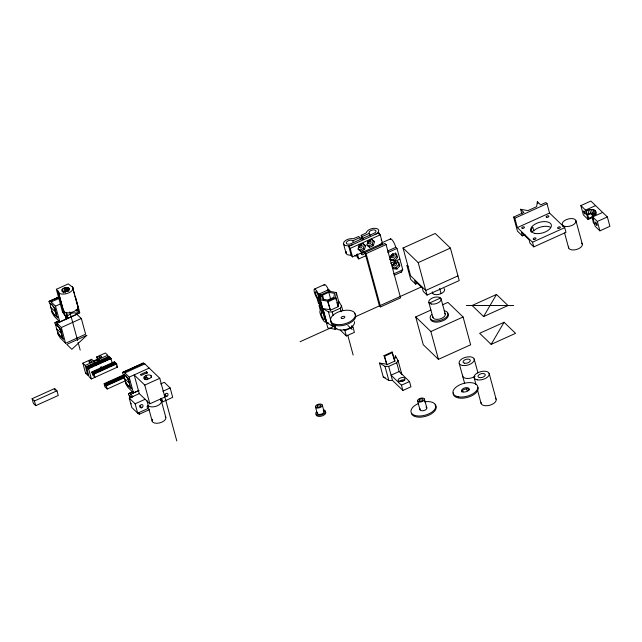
<?xml version="1.0" encoding="UTF-8"?>
<svg xmlns="http://www.w3.org/2000/svg" width="642" height="642" viewBox="0 0 642 642"><rect width="100%" height="100%" fill="white"/><g stroke="black" fill="none" stroke-linecap="round" stroke-linejoin="round"><path stroke-width="0.96" d="M336.922 328.455L335.132 329.266L327.813 327.926L320.181 299.822L320.92 294.83L329.988 290.738L328.808 289.606L318.809 294.124L326.441 322.228M322.557 295.135L321.987 299.003L327.661 300.047L333.912 297.222L334.49 293.354L328.816 292.311L322.557 295.135L323.809 299.734M328.977 291.195L336.296 292.543L335.549 297.527L336.32 300.352M338.165 305.865L338.832 301.419L341.536 306.017L342.812 310.696M400.977 373.002L401.884 374.535L398.064 360.483L395.36 355.893L394.381 360.483L394.974 361.053L386.917 364.688L384.02 355.636L392.077 352.001L394.974 361.053M525.012 234.699L522.379 235.887L521.424 232.372L529.08 239.747L530.035 243.262L533.791 246.881L565.995 232.332L564.719 227.645L549.56 213.04L547.016 203.666L545.836 202.535L540.644 204.878L537.354 201.716L536.616 206.7L527.933 210.624L520.614 209.276L521.89 213.963M58.574 296.997L48.993 301.571L49.715 303.658L50.22 304.147L50.566 303.313L55.34 308.69L53.671 307.085C56.624 309.998 54.787 314.925 57.619 317.092L57.844 317.926L53.414 313.81L51.713 311.009L52.018 312.702L54.353 316.458L59.794 321.899L79.809 312.855L75.531 297.118M58.92 320.823L54.803 322.926L56.023 325.502L57.836 324.683M176.791 440.942L159.778 378.298L144.843 363.902L143.142 363.051L123.136 372.087L122.558 373.074L123.376 374.639L123.874 375.121L124.219 374.294L128.994 379.671L127.325 378.066C130.286 380.979 128.448 385.906 131.281 388.065L131.506 388.908L127.076 384.791L125.367 381.99L125.68 383.683L128.007 387.439L133.456 392.88L138.913 390.408M132.573 391.805L128.938 393.45L128.36 394.437L129.676 396.483L130.021 395.657L131.931 397.647M358.212 249.088L359.568 250.187L363.316 248.494L364.367 244.602L363.019 243.511M365.547 245.742L362.842 243.543L359.087 245.236L358.043 249.128L360.74 251.327L364.495 249.626L365.547 245.742L364.367 244.602M367.088 245.083L368.436 246.183L372.191 244.482L373.243 240.598L371.212 238.952M374.422 241.729L371.718 239.538L367.962 241.232L366.911 245.124L369.615 247.314L373.371 245.621L374.422 241.729L373.243 240.598M146.376 377.063L146.031 377.697A1.42 1.156 -46.1 0 1 145.445 378.138M130.928 403.89L131.177 403.353M335.052 325.967L332.291 325.967L326.778 322.637L322.958 308.593L328.471 311.916L332.155 311.916L340.212 308.28L341.536 306.017M396.74 362.754L399.123 371.541L409.516 381.549L410.944 386.813L402.887 390.448L392.495 380.441L388.819 380.441L383.306 377.111L379.486 363.059L384.999 366.389L388.683 366.389L396.74 362.754L398.064 360.483M483.587 316.57L496.499 294.469L507.999 305.544L483.587 316.57L472.087 305.496L496.499 294.469M491.138 344.377L504.058 322.276L515.55 333.35L491.138 344.377L479.646 333.302L504.058 322.276M62.41 289.133L61.953 289.702A3.9 2.022 -15.2 0 0 62.089 291.259C64.369 292.72 69.063 291.596 69.28 288.611C67.619 286.541 64.16 287.664 62.41 289.133L63.43 292.88M66.543 312.542L67.498 316.049A5.674 2.937 -15.2 0 0 67.699 318.312L66.744 314.797A5.674 2.937 -15.2 0 1 66.543 312.542L66.608 312.453M67.498 316.049L70.339 313.786A5.674 2.937 -15.2 0 1 77.706 313.794M144.434 376.573L143.977 377.143A3.9 2.022 -15.2 0 0 144.121 378.7L146.272 379.35L149.177 378.708A3.9 2.022 -15.2 0 0 150.998 375.594A3.9 2.022 -15.2 0 0 145.935 375.586L144.434 376.573L145.196 379.382M390.986 260.451L390.031 256.944L392.8 253.718L396.531 254.007L397.486 257.522L394.71 260.74L390.986 260.451L389.806 259.32L393.538 259.609L396.307 256.383L395.352 252.868M393 267.698L395.793 267.915L398.562 264.689L397.607 261.182M396.973 269.054L399.741 265.828L398.786 262.313L395.063 262.024L392.286 265.25L393.241 268.765L396.973 269.054L395.793 267.915M142.668 363.508L143.142 363.051M147.05 379.687C150.726 377.087 143.503 376.605 146.127 379.791M56.023 325.502L56.368 324.675L61.142 330.052L59.473 328.439C62.426 331.36 60.597 336.28 63.422 338.446L63.654 339.289L59.216 335.172L57.515 332.371L57.828 334.065L60.155 337.812L65.596 343.261L85.611 334.217L81.333 318.48L76.029 313.561M594.548 223.954L593.368 222.814L592.052 216.362C593.874 215.455 596.37 213.906 595.904 211.531C593.802 208.401 589.123 209.525 586.162 210.688L580.866 205.584L590.865 201.058L607.356 216.948L609.9 226.313L599.893 230.839L595.182 226.289L592.638 216.932L602.645 212.414M375.185 234.458A6.404 3.322 -15.2 0 0 376.092 228.4A6.404 3.322 -15.2 0 0 366.301 232.821L361.205 235.357L362.377 236.497L369.399 233.311A3.547 1.838 -15.2 0 1 371.052 230.478A3.547 1.838 -15.2 0 1 375.658 230.486A3.547 1.838 -15.2 0 1 373.997 233.311L351.182 243.623A3.547 1.838 -15.2 0 1 346.584 243.615A3.547 1.838 -15.2 0 1 348.237 240.782A3.547 1.838 -15.2 0 1 352.835 240.79L359.881 237.62L360.387 239.498M87.28 367.425L92.32 365.137A1.42 0.738 -15.2 0 0 92.889 365.515L93.13 366.389L87.954 368.725L86.389 366.574L108.907 356.406L109.349 356.832L109.581 357.706L87.071 367.874M108.145 366.422A1.42 0.738 -15.2 0 1 110.504 365.731L110.264 364.857L115.311 362.578L115.552 363.46L114.428 361.727L91.918 371.903L93.042 373.628L92.801 372.753L97.841 370.466A1.42 0.738 -15.2 0 0 98.419 370.843L98.651 371.718A1.42 0.738 -15.2 0 0 99.325 371.718M408.047 266.446L406.868 265.315L410.687 279.358L415.615 284.117L417.372 283.323M531.151 231.922L533.783 230.727A10.649 5.521 -15.2 0 1 550.234 227.099M56.352 289.293L68.269 283.908L73.019 287.512A7.808 4.045 -15.2 0 1 68.774 292.832A7.808 4.045 -15.2 0 1 59.722 293.522L56.352 289.293L62.555 312.124L64.152 313.673L64.866 315.647L66.744 314.797M48.993 301.571L59 297.045M49.474 301.106L58.406 297.543M50.22 301.242L51.167 301.965L59.353 298.265M51.167 301.965L55.517 306.154L60.974 303.69M62.555 312.124L64.176 311.394M75.973 309.765A5.674 2.937 -15.2 0 1 76.751 310.279L78.613 309.436L72.41 286.605M54.803 322.926L58.438 321.289M55.276 322.469L59.658 320.96M56.023 322.597L56.977 323.319L76.984 314.283M56.977 323.319L61.327 327.516L81.333 318.48M82.858 363.171L85.217 365.434L87.85 375.538L85.843 372.962L86.084 373.837L85.643 373.411L82.858 363.171L91.613 359.215L93.973 361.486L94.607 363.821M98.298 361.534L96.621 356.952L105.368 352.996L107.728 355.267L108.233 357.145M93.082 361.181L97.255 359.295M85.217 365.434L93.973 361.486M96.621 356.952L98.972 359.223L107.728 355.267M348.775 246.392L378.788 232.829L380.2 234.844L382.512 243.334L352.49 256.896L351.318 255.757L348.775 246.392L350.187 248.406L352.49 256.896M93.676 361.743L97.841 359.865M86.831 366.999L109.349 356.832M350.187 248.406L380.2 234.844M92.617 365.619A1.42 0.738 -15.2 0 1 94.968 364.929L94.735 364.046L102.319 360.619A1.42 0.738 -15.2 0 0 102.897 360.997L103.129 361.871L95.297 365.41A1.42 0.738 -15.2 0 1 95.217 365.619M102.319 360.619L102.559 361.502A1.42 0.738 -15.2 0 1 103.33 360.531A1.42 0.738 -15.2 0 1 104.975 360.411L104.734 359.528L109.79 357.257L110.231 357.682L110.472 358.557L106.163 360.507M87.721 367.85L92.889 365.515M94.735 364.046A1.42 0.738 -15.2 0 1 95.056 364.536L102.897 360.997M104.734 359.528A1.42 0.738 -15.2 0 1 105.063 360.018L110.231 357.682M87.954 368.725L88.395 369.15L88.163 368.275L110.673 358.108L112.382 363.187M88.163 368.275L88.604 368.701L111.114 358.533M32.1 398.714L54.61 388.546L56.969 390.809L58.237 395.496L35.727 405.664L33.376 403.393L32.1 398.714L34.451 400.985L35.727 405.664M92.36 372.328L114.87 362.152M86.389 366.574L89.029 376.677L91.381 378.949L117.518 367.08L116.643 363.853L116.202 363.428L93.684 373.604L95 377.247L92.649 374.976L92.015 372.633L93.812 371.822M100.256 369.375L107.848 365.948A1.42 0.738 -15.2 0 0 108.418 366.317L108.659 367.2L100.818 370.739L100.577 369.864A1.42 0.738 -15.2 0 0 100.256 369.375L100.497 370.249A1.42 0.738 -15.2 0 0 98.852 370.378A1.42 0.738 -15.2 0 0 98.082 371.341L97.841 370.466M92.6 373.203L114.22 363.436M92.801 372.753L93.242 373.179L98.419 370.843M100.577 369.864L108.418 366.317M110.264 364.857A1.42 0.738 -15.2 0 1 110.585 365.338L115.761 363.003L116.435 364.311L116.202 363.428M381.476 242.989L390.577 238.88M93.242 373.179L93.483 374.053L96.067 372.89M115.993 363.886L110.825 366.221L110.585 365.338M34.451 400.985L56.969 390.809M94.125 374.029L116.643 363.853M364.913 252.491L384.927 243.454L386.107 244.586L400.576 297.864L380.57 306.9L379.39 305.769L364.913 252.491L366.092 253.622L380.57 306.9M366.092 253.622L386.107 244.586M356.639 254.296L357.586 257.787L358.766 258.919L366.044 255.636M387.624 251.006L395.809 247.306L396.989 248.446L402.791 269.8L393.698 273.909M387.888 252.555L396.989 248.446M122.654 372.553L141.754 363.918M123.136 372.087L123.874 372.224L143.888 363.179M123.874 372.224L124.829 372.938L144.843 363.902M457.955 275.875L425.75 290.425L410.591 275.811L403.032 248.005L435.236 233.455L450.403 248.069L459.231 280.562L427.026 295.111L423.271 291.492L422.316 287.977L414.66 280.602L415.615 284.117M125.238 380.891L107.23 389.028L104.871 386.757L104.148 383.683L123.954 374.735M320.936 304.838L319.114 305.656L320.294 306.788L322.067 313.36A3.547 0.899 65.7 0 0 321.393 314.869A3.547 0.899 65.7 0 0 323.664 319.218A3.547 0.899 65.7 0 0 324.338 317.71L318.536 296.347A3.547 0.899 65.7 0 0 316.265 292.006A3.547 0.899 65.7 0 0 315.591 293.514A3.547 0.899 65.7 0 0 317.854 297.856L319.652 304.452L318.48 303.313L316.979 298.233A6.404 1.621 65.7 0 1 314.484 289.069L324.491 284.55M104.148 383.683L104.59 384.109L124.396 375.161M104.59 384.109L105.264 385.409L105.031 384.534L123.938 375.987M104.823 384.983L110.231 382.544M112.029 381.733L124.636 376.035M105.031 384.534L105.473 384.959L124.379 376.413M390.288 256.728L393.016 255.5M105.473 384.959L106.155 386.259L105.914 385.385L123.922 377.247M106.612 385.433L110.215 383.804M112.013 382.985L124.62 377.295M105.914 385.385L106.355 385.81L124.363 377.673M124.829 372.938L129.178 377.135L149.193 368.099M146.577 371.774L140.325 374.599L141.208 375.45L147.459 372.625L146.577 371.774L147.034 373.451M390.793 263.236L399.886 259.127M317.854 297.856L319.676 297.037M522.379 235.887L517.452 231.136L513.632 217.084L523.896 212.446L520.614 209.276M336.143 298.097L335.549 297.527L327.492 301.17L328.078 301.732L336.143 298.097L338.446 306.579L330.389 310.214L327.492 301.17L320.181 299.822M164.866 397.029L149.859 403.81L139.274 393.61L134.178 374.88L144.763 385.08L159.778 378.298M513.632 217.084L514.812 218.216L547.016 203.666M403.032 248.005L418.199 262.618L450.403 248.069M128.456 393.907L133.006 391.853M128.938 393.45L133.319 391.933M129.676 393.578L130.631 394.3L138.816 390.601M394.252 275.257L401.531 271.967M160.644 383.956L164.288 382.311L170.162 387.969L172.706 397.342L162.699 401.86L162.065 399.517L160.813 400.078A7.094 3.675 -15.2 0 1 157.499 405.744A7.094 3.675 -15.2 0 1 148.302 405.728L147.05 406.298L147.692 408.641L137.685 413.159L131.811 407.493L129.267 398.128L139.274 393.61M329.795 309.653L322.958 308.593M514.812 218.216L517.356 227.581L549.56 213.04M129.267 398.128L135.141 403.794L145.148 399.268M162.883 391.259L170.162 387.969M595.575 205.6L585.576 210.119L588.12 219.484L592.662 217.429M137.396 412.445L139.258 414.234L149.265 409.716M300.079 341.721L335.493 325.727M355.467 316.707L421.746 286.765M517.356 227.581L532.515 242.195L564.719 227.645M343.542 329.378L344.923 330.718L352.988 327.075L354.416 332.339L346.359 335.975L340.124 329.972M592.052 216.362L597.349 221.466L607.356 216.948M429.313 303.104L440.572 298.016M442.555 304.798L447.923 302.374L463.083 316.988L470.634 344.794L438.43 359.343L423.271 344.73L415.719 316.923L430.926 310.054M415.719 316.923L430.878 331.529L463.083 316.988M384.02 355.636L384.606 356.206L392.671 352.562M386.323 364.126L379.486 363.059M399.123 371.541L391.066 375.177L401.451 385.184L402.887 390.448M401.451 385.184L409.516 381.549M586.162 210.688L587.117 214.203L592.397 213.032L596.314 214.211M466.357 305.488L513.728 305.552M587.117 214.203L587.711 214.773A5.674 2.937 -15.2 0 1 591.916 213.842L595.054 214.781M326.778 322.637L328.64 322.982M383.306 377.111L385.168 377.456M318.809 294.124L320.92 294.83L321.433 296.708M77.546 308.73L78.613 309.436M587.478 217.148L588.666 218.288A5.674 2.937 -15.2 0 1 592.871 217.357L591.916 213.842M588.12 219.484L583.409 214.95L580.866 205.584M396.307 256.383L397.486 257.522M393.538 259.609L394.71 260.74M398.562 264.689L399.741 265.828M372.191 244.482L373.371 245.621M359.881 237.62L358.701 236.489L353.277 238.712A6.404 3.322 -15.2 0 0 343.486 243.133A6.404 3.322 -15.2 0 0 352.37 244.762M368.436 246.183L369.615 247.314M363.316 248.494L364.495 249.626M359.568 250.187L360.74 251.327M354.938 255.235L356.109 256.367M337.861 306.009L338.446 306.579M351.599 325.743L352.988 327.075M347.844 325.398L352.129 329.523M77.497 305.335L78.573 309.396M164.866 394.493L166.824 396.379M160.741 399.974L162.699 401.86M115.311 362.578L115.761 363.003M108.996 357.137L108.907 356.406M116.338 365.94L117.518 367.08M50.654 307.269A6.38 1.613 65.7 0 0 55.862 315.663A6.38 1.613 65.7 0 0 53.382 306.539A6.38 1.613 65.7 0 0 50.654 307.269L55.95 312.381M124.307 378.25A6.38 1.613 65.7 0 0 129.524 386.644A6.38 1.613 65.7 0 0 127.044 377.52A6.38 1.613 65.7 0 0 124.307 378.25L129.612 383.362M130.631 394.3L133.119 396.7M139.852 405.792L141.81 407.678M56.456 328.632A6.38 1.613 65.7 0 0 61.664 337.026A6.38 1.613 65.7 0 0 59.192 327.901A6.38 1.613 65.7 0 0 56.456 328.632L61.752 333.744M92.015 372.633L91.918 371.903M93.483 374.053L93.925 374.479L93.684 373.604M595.359 210.696L596.073 213.337M594.388 210.062L595.343 213.577M597.349 221.466L599.893 230.839M593.048 209.661L594.002 213.176M591.442 209.525L592.397 213.032M592.052 213.85L593.007 217.365M589.685 209.653L590.64 213.168M587.879 210.054L588.834 213.569M587.711 214.773L588.666 218.288M575.898 220.567L582.262 243.984M562.296 224.556L562.801 226.433M564.583 232.99L568.652 247.981M537.354 201.716L537.868 203.586M533.783 230.727L532.836 227.22A10.649 5.521 -15.2 0 0 531.143 231.778M532.515 242.195L533.791 246.881M489.116 373.395L496.114 399.155M474.173 358.998L477.672 371.878A7.8 4.045 -15.2 0 1 477.768 372.938M474.149 377.785L475.963 384.462M477.52 390.192L481.147 403.545M439.626 288.354L441.062 293.619M459.207 363.388L464.704 383.627M441.07 298.763L445.203 313.986M432.307 291.853L432.78 293.611M418.199 262.618L427.026 295.111M428.824 302.358L432.957 317.573M430.878 331.529L438.43 359.343M424.418 399.019L426.802 407.798M378.788 232.829L379.294 234.707M417.613 401.009L420.004 409.789M369.399 233.311L370.161 236.12M395.36 355.893L395.873 357.763M362.377 236.497L363.147 239.305M361.205 235.357L362.224 239.105M392.077 352.001L394.132 359.536M388.683 366.389L392.495 380.441M357.401 253.903L358.766 258.919M384.606 356.206L386.917 364.688M352.835 240.79L353.349 242.66M384.999 366.389L388.819 380.441M343.566 244L346.11 253.373M336.296 292.543L339.096 302.847M347.747 335.108L353.156 355.034M340.212 308.28L341.167 311.795M344.923 330.718L346.359 335.975M336.825 302.213L337.588 305.022M328.816 292.311L330.815 299.67M332.155 311.916L333.11 315.431M328.078 301.732L330.389 310.214M334.113 325.518L335.132 329.266M328.471 311.916L332.291 325.967M319.114 305.656L320.294 310.431A6.404 1.621 65.7 0 0 322.782 319.588A6.404 1.621 65.7 0 0 325.526 318.857M322.268 405.014L324.017 411.458M315.471 407.012L317.22 413.448M160.725 398.57L165.813 417.308M150.998 375.594L151.512 377.464M145.935 375.586L146.416 377.344M144.306 376.734L145.068 379.542M144.763 385.08L149.859 403.81M146.874 400.464L148.302 405.728M147.885 405.367L152.21 421.296M129.178 377.135L133.456 392.88M138.752 412.389L139.258 414.234M135.141 403.794L137.685 413.159M114.428 361.727L114.669 362.61M110.673 358.108L110.914 358.982M109.79 357.257L110.031 358.132M105.063 360.018L105.296 360.892A1.42 0.738 -15.2 0 1 105.224 361.101M106.355 385.81L107.23 389.028M98.972 359.223L99.398 360.788M95.056 364.536L95.297 365.41M72.369 286.565L74.408 294.06M74.913 295.93L75.676 298.747M76.189 300.617L77.201 304.364M77.987 309.717L78.942 313.232M92.32 365.137L92.552 366.02M76.727 310.287L77.682 313.802M68.975 288.154L69.488 290.023M68.437 287.801L68.951 289.678M67.707 287.584L68.726 291.324M66.824 287.504L67.843 291.251M88.604 368.701L91.381 378.949M65.853 287.576L66.872 291.324M64.858 287.801L65.877 291.54M63.911 288.146L65.187 292.832M69.826 311.884L77.61 340.533M78.123 342.443L80.202 350.083M62.282 289.293L63.044 292.11M65.484 315.366L66.439 318.881A7.094 3.675 -15.2 0 1 66.19 316.041M64.136 310.888L64.577 312.534L64.152 313.673L57.949 290.842M58.623 292.776L64.866 315.647M58.045 291.901L64.248 314.732M55.517 306.154L59.794 321.899M61.327 327.516L65.596 343.261M54.61 388.546L55.124 390.416M63.044 309.572L63.133 310.64L64.81 312.253A7.808 4.045 -15.2 0 0 73.862 311.563A7.808 4.045 -15.2 0 0 78.115 306.25M99.919 368.837A1.42 1.156 -46.1 0 1 102.134 367.521M100.682 366.983A1.42 1.156 -46.1 0 1 100.553 367.32M101.548 366.951A1.42 1.156 -46.1 0 1 101.749 367.176M95.506 362.939A1.42 1.156 -46.1 0 1 95.819 362.746M100.577 371.156A1.42 0.738 -15.2 0 1 100.337 371.349M495.512 398.241A7.8 4.045 -15.2 0 1 489.982 405.174A7.8 4.045 -15.2 0 1 481.059 402.486M475.096 376.284A7.8 4.045 -15.2 0 1 466.702 378.435A7.8 4.045 -15.2 0 1 462.609 375.201M467.882 390.761A7.8 4.045 -15.2 0 1 466.204 389.148M477.969 387.407A12.792 6.629 -15.2 0 1 466.293 397.679A12.792 6.629 -15.2 0 1 453.284 392.856M461.959 392.101A3.9 2.022 -15.2 0 1 465.033 389.092A3.9 2.022 -15.2 0 1 469.446 389.903M165.267 416.473A7.094 3.675 -15.2 0 1 159.336 422.998A7.094 3.675 -15.2 0 1 152.507 419.29M581.708 243.157A7.094 3.675 -15.2 0 1 576.685 249.457A7.094 3.675 -15.2 0 1 568.571 247.01M129.828 398.337A6.38 1.613 65.7 0 1 132.067 397.735M323.383 409.74A4.976 2.576 -15.2 0 1 324.603 413.183A4.976 2.576 -15.2 0 1 317.854 415.165A4.976 2.576 -15.2 0 1 316.634 411.723M325.325 411.642A4.976 2.576 -15.2 0 1 321.794 416.056A4.976 2.576 -15.2 0 1 316.105 414.347M323.255 410.719A3.547 1.838 -15.2 0 1 321.233 414.186A3.547 1.838 -15.2 0 1 317.365 412.445M426.039 407.06A3.547 1.838 -15.2 0 1 424.017 410.527A3.547 1.838 -15.2 0 1 420.149 408.793M424.442 401.82A12.792 6.629 -15.2 0 1 434.714 409.444A12.792 6.629 -15.2 0 1 414.62 415.334A12.792 6.629 -15.2 0 1 418.094 403.682M434.995 404.869A12.792 6.629 -15.2 0 1 427.516 415.703A12.792 6.629 -15.2 0 1 411.45 413.56M400.752 381.597A1.774 0.915 -15.2 0 1 403.489 380.987M398.923 381.854A3.547 1.838 -15.2 0 1 404.813 380.128M354.376 321.666A9.927 5.144 -15.2 0 1 345.308 329.643A9.927 5.144 -15.2 0 1 335.204 325.895M354.536 313.505A12.792 6.629 -15.2 0 1 347.049 324.338A12.792 6.629 -15.2 0 1 330.991 322.196M314.484 289.069A6.404 1.621 65.7 0 1 319.724 297.495M324.041 285.546A6.404 1.621 65.7 0 1 328.656 289.983M327.548 289.341A3.547 0.899 65.7 0 1 327.942 290.176M360.997 244.458A1.774 1.453 -45.9 0 1 359.416 246.761L358.998 246.785A1.774 1.453 -45.9 0 1 358.605 246.697M351.736 255.067A6.404 3.322 -15.2 0 1 346.383 251.56M369.872 240.445A1.774 1.445 -46.3 0 1 369.431 242.066L369.094 242.387A1.774 1.445 -46.3 0 1 367.489 242.692M381.22 239.458A6.404 3.322 -15.2 0 1 381.292 240.333M444.039 288.523A6.38 3.306 -15.2 0 1 440.3 293.932A6.38 3.306 -15.2 0 1 432.283 292.864M447.53 313.28A9.221 4.775 -15.2 0 1 442.129 321.088A9.221 4.775 -15.2 0 1 430.557 319.547M444.208 310.76A9.221 4.775 -15.2 0 1 446.463 317.14A9.221 4.775 -15.2 0 1 433.952 320.807A9.221 4.775 -15.2 0 1 431.705 314.428M444.705 313.24A6.38 3.306 -15.2 0 1 440.187 318.905A6.38 3.306 -15.2 0 1 432.885 316.707M390.256 239.193A6.404 1.621 65.7 0 1 392.84 240.838A6.404 1.621 65.7 0 1 395.809 247.306M380.2 245.421A6.404 1.621 65.7 0 1 380.12 244.401M381.067 243.495A6.404 1.621 65.7 0 1 382.447 244.819M392.808 253.895A1.774 1.453 -46.2 0 1 393.016 254.657L392.952 255.075A1.774 1.453 -46.2 0 1 390.577 256.495M401.892 269.953A6.404 1.621 65.7 0 1 401.033 271.879M395.063 262.201A1.774 1.445 -46 0 1 393.217 264.881M361.253 238.182A6.404 1.621 65.7 0 1 361.703 237.187M363.195 251.303A1.774 1.453 -46.1 0 1 361.197 253.63M361.43 252.611A1.774 1.453 -46.1 0 0 361.406 254.208L361.655 254.489A1.774 1.453 -46.1 0 0 364.223 252.089L363.966 251.8A1.774 1.453 -46.1 0 0 363.252 251.528M361.687 252.234A1.774 1.453 -46.1 0 1 362.024 251.913M391.026 255.973L390.97 256.399A1.774 1.453 -46.1 0 0 394.132 256.214L394.196 255.789A1.774 1.453 -46.1 0 0 391.026 255.973M595.551 222.26L595.463 222.349A1.774 0.449 65.7 0 0 595.928 224.21A1.774 0.449 65.7 0 0 596.98 225.502L597.068 225.422A1.774 0.449 65.7 0 0 596.611 223.552A1.774 0.449 65.7 0 0 595.551 222.26M368.701 241.063L368.364 241.376A1.774 1.453 -46.1 0 0 370.282 243.519L370.619 243.206A1.774 1.453 -46.1 0 0 368.701 241.063M86.79 335.357L71.872 349.304L66.776 344.393L86.79 335.357M361.053 244.682L360.635 244.706A1.774 1.453 -46.1 0 0 360.178 247.916L360.595 247.892A1.774 1.453 -46.1 0 0 361.053 244.682M396.242 263.34L395.994 263.06A1.774 1.453 -46.1 0 0 393.434 265.467L393.682 265.748A1.774 1.453 -46.1 0 0 396.242 263.34M89.503 362.248A1.42 0.738 -15.2 0 0 91.67 361.269A1.42 0.738 -15.2 0 0 89.703 360.908A1.42 0.738 -15.2 0 0 89.503 362.248M99.51 357.73A1.42 0.738 -15.2 0 0 101.677 356.751A1.42 0.738 -15.2 0 0 99.711 356.39A1.42 0.738 -15.2 0 0 99.51 357.73M479.566 377.624A3.724 1.926 -15.2 0 0 485.248 375.048A3.724 1.926 -15.2 0 0 480.088 374.101A3.724 1.926 -15.2 0 0 479.566 377.624M477.295 379.847A7.8 4.045 -15.2 0 0 489.212 374.463A7.8 4.045 -15.2 0 0 478.394 372.472A7.8 4.045 -15.2 0 0 477.295 379.847M464.615 363.22A3.724 1.926 -15.2 0 0 470.305 360.652A3.724 1.926 -15.2 0 0 465.145 359.705A3.724 1.926 -15.2 0 0 464.615 363.22M462.352 365.442A7.8 4.045 -15.2 0 0 474.269 360.058A7.8 4.045 -15.2 0 0 463.452 358.067A7.8 4.045 -15.2 0 0 462.352 365.442M458.276 396.796A12.792 6.629 -15.2 0 0 477.808 387.977A12.792 6.629 -15.2 0 0 460.073 384.71A12.792 6.629 -15.2 0 0 458.276 396.796M463.211 391.957A3.9 2.022 -15.2 0 0 469.174 389.261A3.9 2.022 -15.2 0 0 463.765 388.266A3.9 2.022 -15.2 0 0 463.211 391.957M166.406 396.515A1.774 1.453 -46.1 0 0 167.835 393.851A1.774 1.453 -46.1 0 0 165.042 394.381A1.774 1.453 -46.1 0 0 166.406 396.515M141.392 407.814A1.774 1.453 -46.1 0 0 142.821 405.15A1.774 1.453 -46.1 0 0 140.028 405.68A1.774 1.453 -46.1 0 0 141.392 407.814M565.153 226.433A7.094 3.675 -15.2 0 0 575.986 221.538A7.094 3.675 -15.2 0 0 566.148 219.725A7.094 3.675 -15.2 0 0 565.153 226.433M583.755 211.828A1.774 0.449 65.7 0 0 585.199 214.155A1.774 0.449 65.7 0 0 584.517 211.619A1.774 0.449 65.7 0 0 583.755 211.828M317.782 407.076A1.95 1.011 -15.2 0 0 320.759 405.728A1.95 1.011 -15.2 0 0 318.063 405.23A1.95 1.011 -15.2 0 0 317.782 407.076M316.899 407.943A3.547 1.838 -15.2 0 0 322.316 405.495A3.547 1.838 -15.2 0 0 317.397 404.596A3.547 1.838 -15.2 0 0 316.899 407.943M419.932 401.073A1.95 1.011 -15.2 0 0 422.909 399.733A1.95 1.011 -15.2 0 0 420.205 399.236A1.95 1.011 -15.2 0 0 419.932 401.073M419.041 401.948A3.547 1.838 -15.2 0 0 424.458 399.501A3.547 1.838 -15.2 0 0 419.547 398.594A3.547 1.838 -15.2 0 0 419.041 401.948M399.565 381.444A3.547 1.838 -15.2 0 0 404.982 378.997A3.547 1.838 -15.2 0 0 400.062 378.098A3.547 1.838 -15.2 0 0 399.565 381.444M535.115 233.423A10.649 5.521 -15.2 0 0 551.382 226.072A10.649 5.521 -15.2 0 0 536.616 223.352A10.649 5.521 -15.2 0 0 535.115 233.423M546.711 217.333A1.42 0.738 -15.2 0 0 548.878 216.354A1.42 0.738 -15.2 0 0 546.912 215.993A1.42 0.738 -15.2 0 0 546.711 217.333M533.791 239.442A1.42 0.738 -15.2 0 0 535.958 238.463A1.42 0.738 -15.2 0 0 533.992 238.102A1.42 0.738 -15.2 0 0 533.791 239.442M522.299 228.367A1.42 0.738 -15.2 0 0 524.466 227.388A1.42 0.738 -15.2 0 0 522.5 227.027A1.42 0.738 -15.2 0 0 522.299 228.367M558.203 228.416A1.42 0.738 -15.2 0 0 560.37 227.437A1.42 0.738 -15.2 0 0 558.404 227.075A1.42 0.738 -15.2 0 0 558.203 228.416M341.857 318.488A1.95 1.011 -15.2 0 0 344.834 317.148A1.95 1.011 -15.2 0 0 342.13 316.65A1.95 1.011 -15.2 0 0 341.857 318.488M335.83 324.403A12.792 6.629 -15.2 0 0 355.363 315.575A12.792 6.629 -15.2 0 0 337.628 312.317A12.792 6.629 -15.2 0 0 335.83 324.403M431.4 304.035A6.38 3.306 -15.2 0 0 441.142 299.637A6.38 3.306 -15.2 0 0 432.299 298.008A6.38 3.306 -15.2 0 0 431.4 304.035"/></g></svg>
